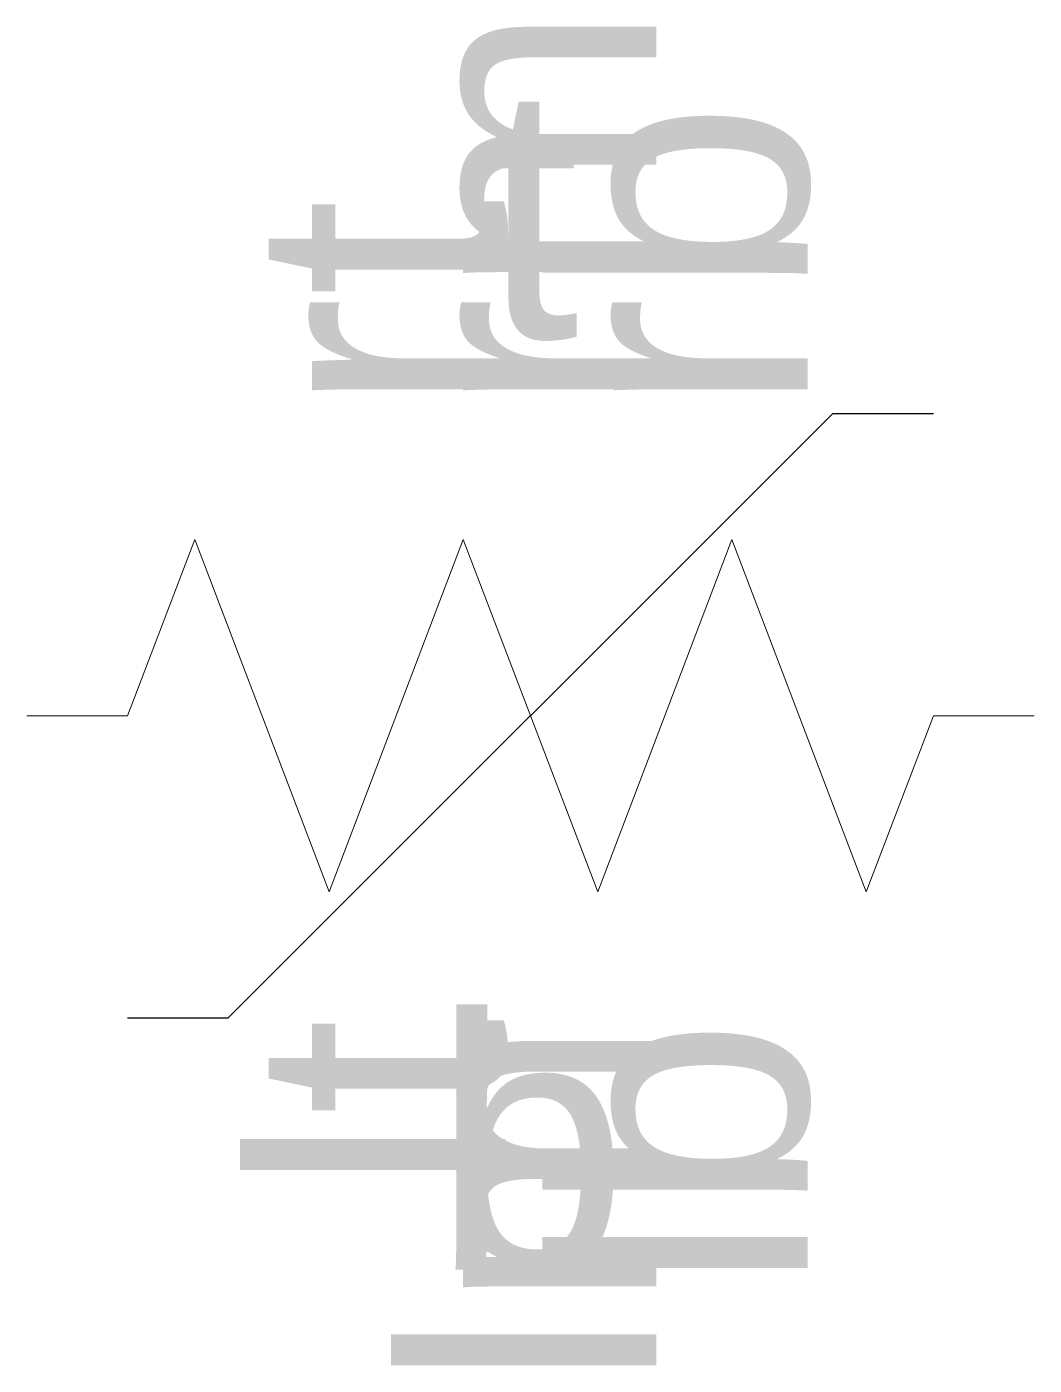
# Model space of a CAD drawing. Extents: x -5 to 5, y -6.4 to 6.8.
import ezdxf
from ezdxf.enums import TextEntityAlignment as Align

# ---------------------------------------------------------------- set-up
doc = ezdxf.new("R2010")
doc.units = 0
doc.layers.get('0').update_dxf_attribs({"true_color": 0xffffff})
doc.layers.add('figuraATP1', color=178, linetype='Continuous', lineweight=25, true_color=0x000000)
doc.layers.add('OBJECT', color=7, linetype='Continuous', lineweight=20, true_color=0xffffff)
doc.styles.add('textstyle11', font='')
doc.styles.add('textstyle12', font='')
doc.styles.add('textstyle13', font='')
doc.styles.add('textstyle14', font='')
doc.styles.add('textstyle15', font='')
doc.styles.add('textstyle16', font='')
doc.styles.add('textstyle17', font='')
doc.styles.add('textstyle18', font='')
doc.styles.get('textstyle11').set_extended_font_data('Arial')
doc.styles.get('textstyle12').set_extended_font_data('Arial')
doc.styles.get('textstyle13').set_extended_font_data('Arial')
doc.styles.get('textstyle14').set_extended_font_data('Arial')
doc.styles.get('textstyle15').set_extended_font_data('Arial')
doc.styles.get('textstyle16').set_extended_font_data('Arial')
doc.styles.get('textstyle17').set_extended_font_data('Arial')
doc.styles.get('textstyle18').set_extended_font_data('Arial')

msp = doc.modelspace()

# ---------------------------------------------------------------- linework, layer by layer
at = {"layer": 'figuraATP1'}
for p, q in [((-3, -3), (3, 3)), ((3, 3), (4, 3)), ((-4, -3), (-3, -3))]:
    msp.add_line(p, q, dxfattribs=at)
at = {"layer": 'OBJECT', "color": 0, "linetype": 'Continuous'}
for p, q in [((-4, 0), (-3.333, 1.75)), ((-3.333, 1.75), (-2, -1.75)), ((-2, -1.75), (-0.667, 1.75)), ((-0.667, 1.75), (0.667, -1.75)), ((0.667, -1.75), (2, 1.75)), ((2, 1.75), (3.333, -1.75)), ((-5, 0), (-4, 0)), ((3.333, -1.75), (4, 0)), ((4, 0), (5, 0))]:
    msp.add_line(p, q, dxfattribs=at)

# ---------------------------------------------------------------- texts
for tag, style, p in [('rm', 'textstyle14', (0, 3)), ('rb', 'textstyle16', (1.5, 3)), ('rt', 'textstyle15', (-1.5, 3))]:
    msp.add_attdef(tag, text='', height=2.5, rotation=90, dxfattribs=dict(style=style)).set_placement(p, align=Align.MIDDLE_LEFT)
at = {"style": 'textstyle11'}
msp.add_attdef('t', text='', height=2.5, dxfattribs=at).set_placement((0, 3), align=Align.BOTTOM_CENTER)
at = {"style": 'textstyle12'}
msp.add_attdef('b', text='', height=2.5, dxfattribs=at).set_placement((0, -3), align=Align.TOP_CENTER)
for tag, rotation, style, p in [('lt', 450, 'textstyle17', (-1.5, -3)), ('lb', 450, 'textstyle18', (1.5, -3)), ('lm', 90, 'textstyle13', (0, -3))]:
    msp.add_attdef(tag, text='', height=2.5, rotation=rotation, dxfattribs=dict(style=style)).set_placement(p, align=Align.MIDDLE_RIGHT)

doc.saveas('drawing.dxf')
